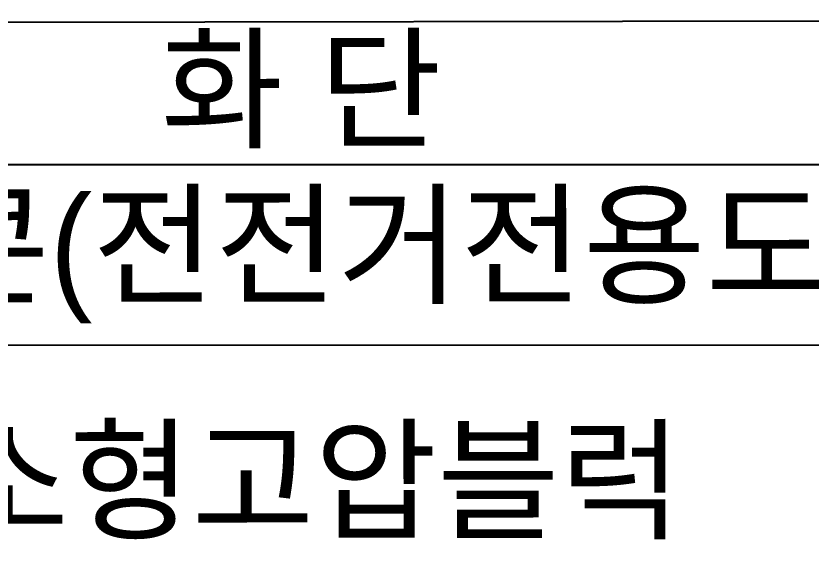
# Model space of a CAD drawing. Header units: millimetres. Extents: x 4836525 to 5356909, y -1773032 to -1295773.
# Drawn here: x 5207400 to 5213502, y -1421218 to -1417018 of the extents above; entities that cross this region are included whole.
import ezdxf
from ezdxf.enums import TextEntityAlignment as Align

# ---------------------------------------------------------------- set-up
doc = ezdxf.new("R2010")
doc.units = ezdxf.units.MM
doc.header["$LTSCALE"] = 1000
doc.layers.get('DEFPOINTS').update_dxf_attribs({"color": 11})
doc.layers.add('0-현황선', color=252, linetype='Continuous')
doc.layers.add('PAV', color=8, linetype='Continuous')
doc.styles.add('돋움', font='')
doc.styles.get('돋움').set_extended_font_data('Dotum')

# ---------------------------------------------------------------- blocks, each defined once
blk = doc.blocks.new('ROAD_PLAN')
at = {"layer": '0-현황선'}
blk.add_lwpolyline([(260925, 112043.7), (234568.8, 150732.3), (229764.2, 157758.5), (202670.5, 197751.2), (198332, 204099.4), (194156.3, 210352.2), (169149.1, 247277.6), (159527.1, 261484.9), (149037.7, 276920), (139093, 291693.7), (137738.1, 293651.9, 0.070028), (135119, 296365.2, 0.157591), (124954.6, 298891.5), (124954.6, 298891.5, 0.113097), (117038.3, 296675.2), (115327.6, 295571.5), (104631.5, 288305.6), (89215.1, 277827.4), (74618.8, 268020.1), (63198.8, 260214.8)], format="xyb", dxfattribs=at)
for points in [[(-82901.9, 161270.7), (-82284.5, 160353.4), (115985.8, 294658.4), (115357.8, 295591)], [(-82284.5, 160353.4), (-81501.4, 159189.9), (116758.2, 293511.4), (115985.8, 294658.4)]]:
    blk.add_lwpolyline(points, dxfattribs=at)
at = {"layer": 'DEFPOINTS', "style": '돋움'}
for s, p in [('투수콘(전전거전용도로)', (98492.9, 281985.4)), ('화 단', (97548.8, 282879.4)), ('소형고압블럭', (99313.8, 280453.4))]:
    blk.add_text(s, height=750, rotation=34.11778, dxfattribs=at).set_placement(p, align=Align.MIDDLE)

msp = doc.modelspace()

# ---------------------------------------------------------------- block references
at = {"layer": 'PAV', "rotation": 325.8958751864403}
msp.add_blockref('ROAD_PLAN', (4970206.5, -1597105.4), dxfattribs=at)

doc.saveas('drawing.dxf')
